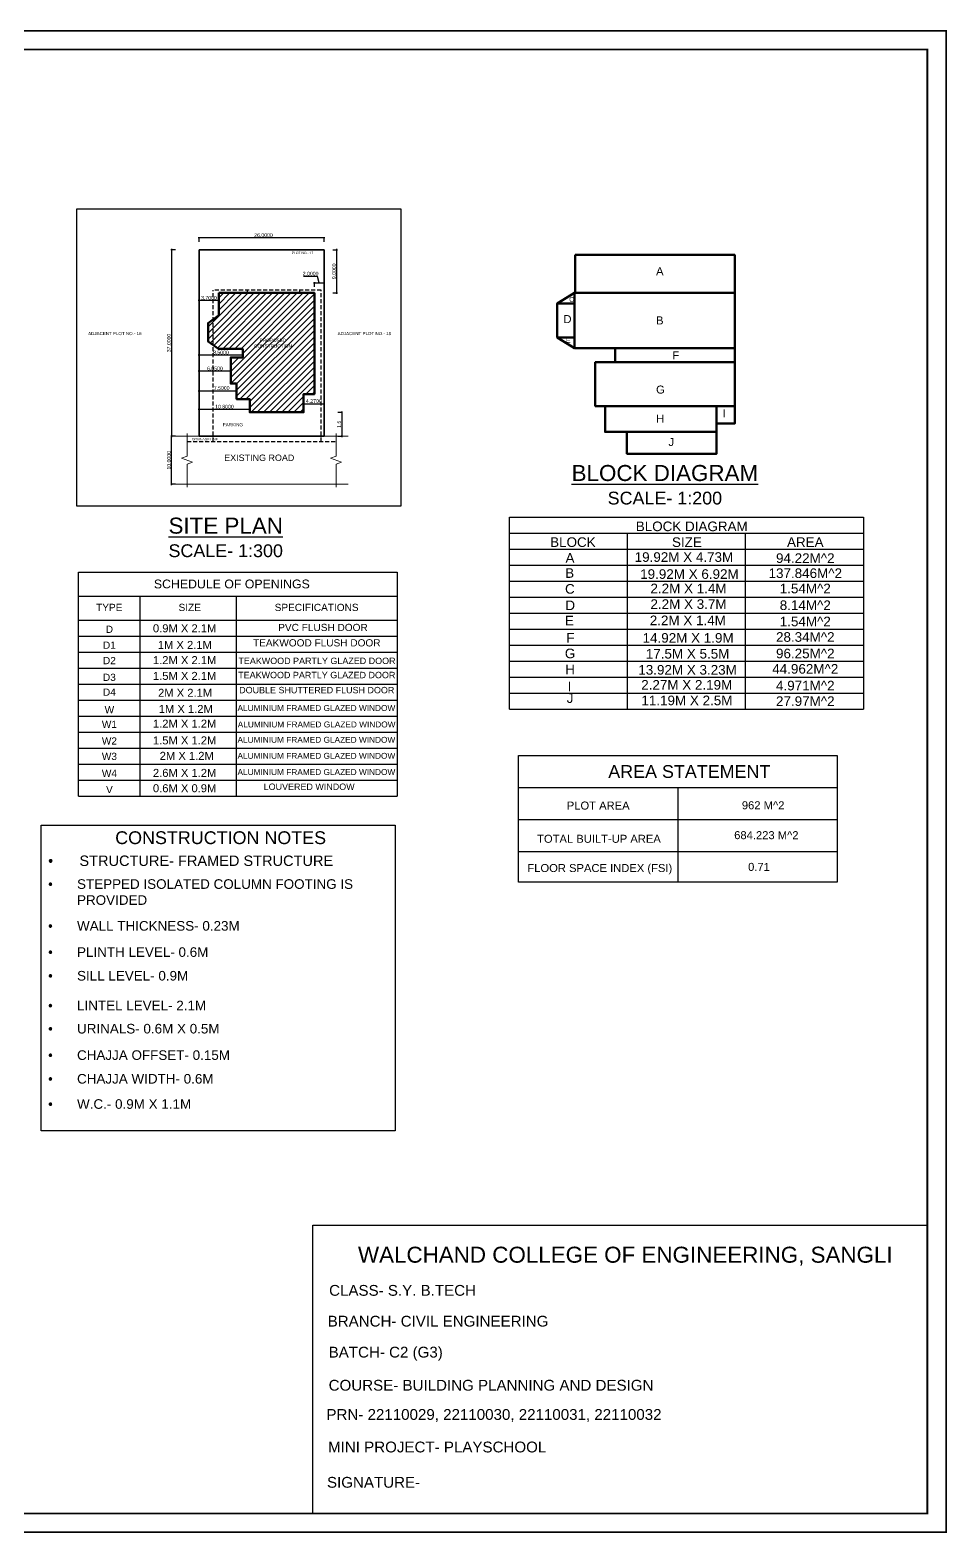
# Model space of a CAD drawing. Header units: metres. Extents: x 91 to 222, y -40 to 54.
# Drawn here: x 164.8 to 222, y -39.7 to 54.1 of the extents above; entities that cross this region are included whole.
import ezdxf

# ---------------------------------------------------------------- set-up
doc = ezdxf.new("R2010")
doc.units = ezdxf.units.M
doc.header["$MEASUREMENT"] = 0
doc.linetypes.add('DASHED', pattern=[0.75, 0.5, -0.25])
for name, color, linetype, lineweight in [('col', 1, 'Continuous', 35), ('DIM', 246, 'Continuous', 13), ('ELE', 11, 'Continuous', 9), ('wall', 7, 'Continuous', 50)]:
    doc.layers.add(name, color=color, linetype=linetype, lineweight=lineweight)
doc.layers.add('S-TITLE LINE THICK', color=6, linetype='Continuous')
doc.layers.add('Text', color=7, linetype='Continuous')
doc.styles.add('Arial_regular', font='arial.ttf', dxfattribs={"width": 0.8})
doc.styles.get("Standard").update_dxf_attribs({"font": 'arial.ttf'})
doc.dimstyles.new('STANDARD$0', dxfattribs={"dimscale": 0, "dimtxt": 0.23, "dimasz": 0.1, "dimexe": 0.05, "dimexo": 0.1, "dimgap": 0.05, "dimtad": 1, "dimdsep": 46, "dimtxsty": 'Arial_regular', "dimblk": 'ARCHTICK', "dimcen": 0.2, "dimdle": 0.05, "dimclrd": 256, "dimclre": 256, "dimadec": 1, "dimazin": 0, "dimtfac": 1, "dimtofl": 0, "dimtmove": 1, "dimatfit": 2, "dimldrblk": 'OBLIQUE', "dimfxl": 0.25, "dimfxlon": 1, "dimtolj": 1, "dimtzin": 0, "dimarcsym": 0})

# ---------------------------------------------------------------- blocks, each defined once
blk = doc.blocks.new('_ArchTick')
at = {"color": 0, "linetype": 'ByBlock', "const_width": 0.15}
blk.add_lwpolyline([(-0.5, -0.5), (0.5, 0.5)], dxfattribs=at)
blk = doc.blocks.new('*D57')
at = {"layer": 'Defpoints', "color": 0, "transparency": 16777216}
for p in [(175.347, 41.163), (175.347, 40.42), (183.147, 40.42)]:
    blk.add_point(p, dxfattribs=at)
at = {"layer": 'DIM', "lineweight": -2, "transparency": 16777216}
for p, q in [((183.197, 41.163), (175.297, 41.163)), ((175.347, 40.913), (175.347, 41.213)), ((183.147, 40.913), (183.147, 41.213))]:
    blk.add_line(p, q, dxfattribs=at)
at = {"layer": 'DIM', "lineweight": -2, "transparency": 16777216, "xscale": 0.1, "yscale": 0.1, "zscale": 0.1, "rotation": 180}
blk.add_blockref('_ArchTick', (175.347, 41.163), dxfattribs=at)
at = {"layer": 'DIM', "lineweight": -2, "transparency": 16777216, "xscale": 0.1, "yscale": 0.1, "zscale": 0.1}
blk.add_blockref('_ArchTick', (183.147, 41.163), dxfattribs=at)
at = {"layer": 'DIM', "color": 0, "transparency": 16777216, "insert": (179.367, 41.331), "char_height": 0.23, "attachment_point": 5, "style": 'Arial_regular'}
blk.add_mtext('\\A1;26.0000', dxfattribs=at)
blk = doc.blocks.new('_Oblique')
at = {"color": 0, "linetype": 'ByBlock', "lineweight": -2}
blk.add_line((-0.5, -0.5), (0.5, 0.5), dxfattribs=at)
blk = doc.blocks.new('*D58')
at = {"layer": 'Defpoints', "color": 0, "transparency": 16777216}
for p in [(175.347, 40.42), (173.623, 28.768), (175.347, 28.768)]:
    blk.add_point(p, dxfattribs=at)
at = {"layer": 'DIM', "lineweight": -2, "transparency": 16777216}
for p, q in [((173.873, 40.42), (173.573, 40.42)), ((173.623, 40.47), (173.623, 28.718)), ((173.873, 28.768), (173.573, 28.768))]:
    blk.add_line(p, q, dxfattribs=at)
at = {"layer": 'DIM', "lineweight": -2, "transparency": 16777216, "xscale": 0.1, "yscale": 0.1, "zscale": 0.1}
for p, rotation in [((173.623, 40.42), 90), ((173.623, 28.768), 270)]:
    blk.add_blockref('_ArchTick', p, dxfattribs=dict(at, rotation=rotation))
at = {"layer": 'DIM', "color": 0, "transparency": 16777216, "insert": (173.456, 34.594), "char_height": 0.23, "attachment_point": 5, "rotation": 90, "style": 'Arial_regular'}
blk.add_mtext('\\A1;37.0000', dxfattribs=at)
blk = doc.blocks.new('*D59')
at = {"layer": 'Defpoints', "color": 0, "transparency": 16777216}
for p in [(182.547, 37.72), (183.147, 38.347), (183.147, 37.72)]:
    blk.add_point(p, dxfattribs=at)
at = {"layer": 'DIM', "lineweight": -2, "transparency": 16777216}
for p, q in [((182.739, 38.757), (181.872, 38.757)), ((182.847, 38.347), (182.739, 38.757)), ((182.497, 38.347), (183.197, 38.347)), ((182.547, 38.097), (182.547, 38.397)), ((183.147, 38.097), (183.147, 38.397))]:
    blk.add_line(p, q, dxfattribs=at)
at = {"layer": 'DIM', "lineweight": -2, "transparency": 16777216, "xscale": 0.1, "yscale": 0.1, "zscale": 0.1, "rotation": 180}
blk.add_blockref('_ArchTick', (182.547, 38.347), dxfattribs=at)
at = {"layer": 'DIM', "lineweight": -2, "transparency": 16777216, "xscale": 0.1, "yscale": 0.1, "zscale": 0.1}
blk.add_blockref('_ArchTick', (183.147, 38.347), dxfattribs=at)
at = {"layer": 'DIM', "color": 0, "transparency": 16777216, "insert": (182.306, 38.925), "char_height": 0.23, "attachment_point": 5, "style": 'Arial_regular'}
blk.add_mtext('\\A1;2.0000', dxfattribs=at)
blk = doc.blocks.new('*D60')
at = {"layer": 'Defpoints', "color": 0, "transparency": 16777216}
for p in [(181.866, 30.268), (181.866, 28.768), (184.253, 28.768)]:
    blk.add_point(p, dxfattribs=at)
at = {"layer": 'DIM', "lineweight": -2, "transparency": 16777216}
for p, q in [((184.003, 30.268), (184.303, 30.268)), ((184.253, 30.318), (184.253, 28.718)), ((184.003, 28.768), (184.303, 28.768))]:
    blk.add_line(p, q, dxfattribs=at)
at = {"layer": 'DIM', "lineweight": -2, "transparency": 16777216, "xscale": 0.1, "yscale": 0.1, "zscale": 0.1}
for p, rotation in [((184.253, 30.268), 90), ((184.253, 28.768), 270)]:
    blk.add_blockref('_ArchTick', p, dxfattribs=dict(at, rotation=rotation))
at = {"layer": 'DIM', "color": 0, "transparency": 16777216, "insert": (184.085, 29.518), "char_height": 0.23, "attachment_point": 5, "rotation": 90, "style": 'Arial_regular'}
blk.add_mtext('\\A1;1.5', dxfattribs=at)
blk = doc.blocks.new('*D61')
at = {"layer": 'Defpoints', "color": 0, "transparency": 16777216}
for p in [(181.866, 30.834), (183.147, 30.834), (183.147, 30.802)]:
    blk.add_point(p, dxfattribs=at)
at = {"layer": 'DIM', "lineweight": -2, "transparency": 16777216}
for p, q in [((181.816, 30.802), (183.197, 30.802)), ((181.866, 30.802), (181.866, 30.752)), ((183.147, 30.802), (183.147, 30.752))]:
    blk.add_line(p, q, dxfattribs=at)
at = {"layer": 'DIM', "lineweight": -2, "transparency": 16777216, "xscale": 0.1, "yscale": 0.1, "zscale": 0.1, "rotation": 180}
blk.add_blockref('_ArchTick', (181.866, 30.802), dxfattribs=at)
at = {"layer": 'DIM', "lineweight": -2, "transparency": 16777216, "xscale": 0.1, "yscale": 0.1, "zscale": 0.1}
blk.add_blockref('_ArchTick', (183.147, 30.802), dxfattribs=at)
at = {"layer": 'DIM', "color": 0, "transparency": 16777216, "insert": (182.507, 30.969), "char_height": 0.23, "attachment_point": 5, "style": 'Arial_regular'}
blk.add_mtext('\\A1;4.2700', dxfattribs=at)
blk = doc.blocks.new('*D62')
at = {"layer": 'Defpoints', "color": 0, "transparency": 16777216}
for p in [(175.347, 30.448), (175.347, 30.268), (178.509, 30.268)]:
    blk.add_point(p, dxfattribs=at)
at = {"layer": 'DIM', "lineweight": -2, "transparency": 16777216}
for p, q in [((178.559, 30.448), (175.297, 30.448)), ((175.347, 30.368), (175.347, 30.498)), ((178.509, 30.368), (178.509, 30.498))]:
    blk.add_line(p, q, dxfattribs=at)
at = {"layer": 'DIM', "lineweight": -2, "transparency": 16777216, "xscale": 0.1, "yscale": 0.1, "zscale": 0.1, "rotation": 180}
blk.add_blockref('_ArchTick', (175.347, 30.448), dxfattribs=at)
at = {"layer": 'DIM', "lineweight": -2, "transparency": 16777216, "xscale": 0.1, "yscale": 0.1, "zscale": 0.1}
blk.add_blockref('_ArchTick', (178.509, 30.448), dxfattribs=at)
at = {"layer": 'DIM', "color": 0, "transparency": 16777216, "insert": (176.928, 30.616), "char_height": 0.23, "attachment_point": 5, "style": 'Arial_regular'}
blk.add_mtext('\\A1;10.8000', dxfattribs=at)
blk = doc.blocks.new('*D63')
at = {"layer": 'Defpoints', "color": 0, "transparency": 16777216}
for p in [(175.347, 31.587), (175.347, 31.572), (177.69, 31.572)]:
    blk.add_point(p, dxfattribs=at)
at = {"layer": 'DIM', "lineweight": -2, "transparency": 16777216}
for p, q in [((177.74, 31.587), (175.297, 31.587)), ((175.347, 31.587), (175.347, 31.637)), ((177.69, 31.587), (177.69, 31.637))]:
    blk.add_line(p, q, dxfattribs=at)
at = {"layer": 'DIM', "lineweight": -2, "transparency": 16777216, "xscale": 0.1, "yscale": 0.1, "zscale": 0.1, "rotation": 180}
blk.add_blockref('_ArchTick', (175.347, 31.587), dxfattribs=at)
at = {"layer": 'DIM', "lineweight": -2, "transparency": 16777216, "xscale": 0.1, "yscale": 0.1, "zscale": 0.1}
blk.add_blockref('_ArchTick', (177.69, 31.587), dxfattribs=at)
at = {"layer": 'DIM', "color": 0, "transparency": 16777216, "insert": (176.757, 31.78), "char_height": 0.23, "attachment_point": 5, "style": 'Arial_regular'}
blk.add_mtext('\\A1;7.5000', dxfattribs=at)
blk = doc.blocks.new('*D64')
at = {"layer": 'Defpoints', "color": 0, "transparency": 16777216}
for p in [(175.347, 32.875), (177.321, 32.875), (175.347, 32.832)]:
    blk.add_point(p, dxfattribs=at)
at = {"layer": 'DIM', "lineweight": -2, "transparency": 16777216}
for p, q in [((177.371, 32.832), (175.297, 32.832)), ((175.347, 32.832), (175.347, 32.782)), ((177.321, 32.832), (177.321, 32.782))]:
    blk.add_line(p, q, dxfattribs=at)
at = {"layer": 'DIM', "lineweight": -2, "transparency": 16777216, "xscale": 0.1, "yscale": 0.1, "zscale": 0.1, "rotation": 180}
blk.add_blockref('_ArchTick', (175.347, 32.832), dxfattribs=at)
at = {"layer": 'DIM', "lineweight": -2, "transparency": 16777216, "xscale": 0.1, "yscale": 0.1, "zscale": 0.1}
blk.add_blockref('_ArchTick', (177.321, 32.832), dxfattribs=at)
at = {"layer": 'DIM', "color": 0, "transparency": 16777216, "insert": (176.334, 32.999), "char_height": 0.23, "attachment_point": 5, "style": 'Arial_regular'}
blk.add_mtext('\\A1;6.0500', dxfattribs=at)
blk = doc.blocks.new('*D65')
at = {"layer": 'Defpoints', "color": 0, "transparency": 16777216}
for p in [(175.347, 33.835), (175.347, 33.83), (178.071, 33.83)]:
    blk.add_point(p, dxfattribs=at)
at = {"layer": 'DIM', "lineweight": -2, "transparency": 16777216}
for p, q in [((178.121, 33.835), (175.297, 33.835)), ((175.347, 33.835), (175.347, 33.885)), ((178.071, 33.835), (178.071, 33.885))]:
    blk.add_line(p, q, dxfattribs=at)
at = {"layer": 'DIM', "lineweight": -2, "transparency": 16777216, "xscale": 0.1, "yscale": 0.1, "zscale": 0.1, "rotation": 180}
blk.add_blockref('_ArchTick', (175.347, 33.835), dxfattribs=at)
at = {"layer": 'DIM', "lineweight": -2, "transparency": 16777216, "xscale": 0.1, "yscale": 0.1, "zscale": 0.1}
blk.add_blockref('_ArchTick', (178.071, 33.835), dxfattribs=at)
at = {"layer": 'DIM', "color": 0, "transparency": 16777216, "insert": (176.709, 34.003), "char_height": 0.23, "attachment_point": 5, "style": 'Arial_regular'}
blk.add_mtext('\\A1;8.5000', dxfattribs=at)
blk = doc.blocks.new('*D66')
at = {"layer": 'Defpoints', "color": 0, "transparency": 16777216}
for p in [(175.347, 37.72), (176.571, 37.72), (175.347, 37.247)]:
    blk.add_point(p, dxfattribs=at)
at = {"layer": 'DIM', "lineweight": -2, "transparency": 16777216}
for p, q in [((176.621, 37.247), (175.297, 37.247)), ((175.347, 37.497), (175.347, 37.197)), ((176.571, 37.497), (176.571, 37.197))]:
    blk.add_line(p, q, dxfattribs=at)
at = {"layer": 'DIM', "lineweight": -2, "transparency": 16777216, "xscale": 0.1, "yscale": 0.1, "zscale": 0.1, "rotation": 180}
blk.add_blockref('_ArchTick', (175.347, 37.247), dxfattribs=at)
at = {"layer": 'DIM', "lineweight": -2, "transparency": 16777216, "xscale": 0.1, "yscale": 0.1, "zscale": 0.1}
blk.add_blockref('_ArchTick', (176.571, 37.247), dxfattribs=at)
at = {"layer": 'DIM', "color": 0, "transparency": 16777216, "insert": (175.959, 37.415), "char_height": 0.23, "attachment_point": 5, "style": 'Arial_regular'}
blk.add_mtext('\\A1;3.7000', dxfattribs=at)
blk = doc.blocks.new('*D67')
at = {"layer": 'Defpoints', "color": 0, "transparency": 16777216}
for p in [(180.243, 40.42), (183.94, 40.42), (180.243, 37.72)]:
    blk.add_point(p, dxfattribs=at)
at = {"layer": 'DIM', "lineweight": -2, "transparency": 16777216}
for p, q in [((183.69, 40.42), (183.99, 40.42)), ((183.94, 37.67), (183.94, 40.47)), ((183.69, 37.72), (183.99, 37.72))]:
    blk.add_line(p, q, dxfattribs=at)
at = {"layer": 'DIM', "lineweight": -2, "transparency": 16777216, "xscale": 0.1, "yscale": 0.1, "zscale": 0.1}
for p, rotation in [((183.94, 40.42), 90), ((183.94, 37.72), 270)]:
    blk.add_blockref('_ArchTick', p, dxfattribs=dict(at, rotation=rotation))
at = {"layer": 'DIM', "color": 0, "transparency": 16777216, "insert": (183.772, 39.07), "char_height": 0.23, "attachment_point": 5, "rotation": 90, "style": 'Arial_regular'}
blk.add_mtext('\\A1;9.0000', dxfattribs=at)
blk = doc.blocks.new('*D68')
at = {"layer": 'Defpoints', "color": 0, "transparency": 16777216}
for p in [(173.623, 28.768), (176.769, 28.768), (176.769, 25.768)]:
    blk.add_point(p, dxfattribs=at)
at = {"layer": 'DIM', "lineweight": -2, "transparency": 16777216}
for p, q in [((173.873, 28.768), (173.573, 28.768)), ((173.623, 25.718), (173.623, 28.818)), ((173.873, 25.768), (173.573, 25.768))]:
    blk.add_line(p, q, dxfattribs=at)
at = {"layer": 'DIM', "lineweight": -2, "transparency": 16777216, "xscale": 0.1, "yscale": 0.1, "zscale": 0.1}
for p, rotation in [((173.623, 28.768), 90), ((173.623, 25.768), 270)]:
    blk.add_blockref('_ArchTick', p, dxfattribs=dict(at, rotation=rotation))
at = {"layer": 'DIM', "color": 0, "transparency": 16777216, "insert": (173.456, 27.268), "char_height": 0.23, "attachment_point": 5, "rotation": 90, "style": 'Arial_regular'}
blk.add_mtext('\\A1;10.0000', dxfattribs=at)

msp = doc.modelspace()

# ---------------------------------------------------------------- hatches: boundary and pattern name
at = {"layer": 'ELE'}
h = msp.add_hatch(dxfattribs=at)
h.set_pattern_fill('ANSI31', color=8, scale=2.16)
h.set_pattern_definition([(45, (204.52572, 42.45448), (-0.1909188, 0.1909188), [])])
h.paths.add_polyline_path([(178.071, 34.225), (178.071, 33.694), (177.321, 33.694), (177.321, 32.056), (177.69, 32.056), (177.69, 31.087), (178.509, 31.087), (178.509, 30.268), (181.866, 30.268), (181.866, 31.399), (182.547, 31.399), (182.547, 37.72), (176.571, 37.72), (176.571, 36.301), (176.549, 36.301), (175.902, 35.839), (175.902, 34.688), (176.549, 34.225)])
h.paths.add_polyline_path([(178.729, 34.181), (181.197, 34.181), (181.197, 34.968), (178.729, 34.968)], flags=24)

# ---------------------------------------------------------------- linework, layer by layer
at = {"linetype": 'DASHED', "ltscale": 0.5}
for p, q in [((182.962, 37.899), (176.221, 37.899)), ((176.221, 28.448), (176.221, 37.899)), ((182.962, 28.448), (182.962, 37.899)), ((174.597, 28.448), (183.897, 28.448))]:
    msp.add_line(p, q, dxfattribs=at)
at = {"linetype": 'DASHED', "ltscale": 0.2}
for p, q in [((178.342, 37.899), (178.342, 37.72)), ((181.621, 37.899), (181.621, 37.72))]:
    msp.add_line(p, q, dxfattribs=at)
at = {"color": 8}
for p, q in [((194.727, 23.711), (216.825, 23.711)), ((194.727, 11.711), (194.727, 23.711)), ((216.825, 23.711), (216.825, 11.711)), ((194.727, 22.711), (216.825, 22.711)), ((202.093, 11.711), (202.093, 22.711)), ((209.459, 11.711), (209.459, 22.711)), ((194.727, 21.711), (216.825, 21.711)), ((194.727, 20.711), (216.825, 20.711)), ((167.809, 20.285), (187.708, 20.285)), ((167.809, 6.285), (167.809, 20.285)), ((187.708, 20.285), (187.708, 6.285)), ((167.809, 18.785), (187.708, 18.785)), ((171.674, 6.285), (171.674, 18.785)), ((177.674, 6.285), (177.674, 18.785)), ((194.727, 19.711), (216.825, 19.711)), ((194.727, 18.711), (216.825, 18.711)), ((167.809, 17.285), (187.708, 17.285)), ((194.727, 17.711), (216.825, 17.711)), ((167.809, 16.285), (187.708, 16.285)), ((194.727, 16.711), (216.825, 16.711)), ((167.809, 15.285), (187.708, 15.285)), ((194.727, 15.711), (216.825, 15.711)), ((167.809, 14.285), (187.708, 14.285)), ((194.727, 14.711), (216.825, 14.711)), ((167.809, 13.285), (187.708, 13.285)), ((194.727, 13.711), (216.825, 13.711)), ((167.809, 12.285), (187.708, 12.285)), ((194.727, 12.711), (216.825, 12.711)), ((167.809, 11.285), (187.708, 11.285)), ((194.727, 11.711), (216.825, 11.711)), ((167.809, 10.285), (187.708, 10.285)), ((167.809, 9.285), (187.708, 9.285)), ((195.277, 8.829), (215.176, 8.829)), ((195.277, 0.906), (195.277, 8.829)), ((215.176, 8.829), (215.176, 0.906)), ((167.809, 8.285), (187.708, 8.285)), ((167.809, 7.285), (187.708, 7.285)), ((195.277, 6.829), (215.176, 6.829)), ((205.227, 6.829), (205.227, 0.906)), ((167.809, 6.285), (187.708, 6.285)), ((195.277, 4.829), (215.176, 4.829)), ((195.277, 2.829), (215.176, 2.829)), ((215.176, 0.906), (195.277, 0.906))]:
    msp.add_line(p, q, dxfattribs=at)
msp.add_lwpolyline([(167.713, 42.969), (187.946, 42.969), (187.946, 24.396), (167.713, 24.396)], close=True)
for points in [[(165.485, 4.48), (187.583, 4.48), (187.583, -14.62), (165.485, -14.62)], [(182.456, -20.512), (220.806, -20.512), (220.806, -38.517), (182.456, -38.517)]]:
    msp.add_lwpolyline(points, close=True, dxfattribs=at)
at = {"layer": 'col'}
for p, q in [((175.347, 40.42), (183.147, 40.42)), ((175.347, 40.42), (175.347, 28.768)), ((183.147, 40.42), (183.147, 28.768)), ((175.347, 28.768), (183.147, 28.768))]:
    msp.add_line(p, q, dxfattribs=at)
at = {"layer": 'ELE'}
for p, q in [((175.347, 28.768), (173.847, 28.768)), ((183.147, 28.768), (184.647, 28.768)), ((175.347, 25.768), (173.847, 25.768)), ((175.347, 25.768), (183.147, 25.768)), ((183.147, 25.768), (184.647, 25.768))]:
    msp.add_line(p, q, dxfattribs=at)
at = {"layer": 'ELE', "linetype": 'Continuous'}
for points in [[(174.597, 28.948), (174.597, 27.518), (174.254, 27.393), (174.941, 27.143), (174.597, 27.018), (174.597, 25.588)], [(183.897, 28.948), (183.897, 27.518), (183.554, 27.393), (184.241, 27.143), (183.897, 27.018), (183.897, 25.588)]]:
    msp.add_lwpolyline(points, dxfattribs=at)
at = {"layer": 'S-TITLE LINE THICK', "const_width": 0.108}
for points in [[(221.974, -39.685), (91.237, -39.685), (91.237, 54.088), (221.974, 54.088)], [(220.806, -38.517), (92.404, -38.517), (92.404, 52.921), (220.806, 52.921)]]:
    msp.add_lwpolyline(points, close=True, dxfattribs=at)
at = {"layer": 'wall'}
for p, q in [((198.79, 37.732), (198.79, 34.272)), ((198.822, 37.732), (208.782, 37.732)), ((197.707, 37.066), (198.79, 37.066)), ((197.707, 34.938), (198.79, 34.938)), ((201.322, 34.272), (208.782, 34.272)), ((201.322, 33.387), (208.782, 33.387)), ((200.687, 30.657), (208.782, 30.657)), ((207.647, 29.562), (207.647, 30.657)), ((202.052, 29.042), (207.647, 29.042))]:
    msp.add_line(p, q, dxfattribs=at)
for points in [[(198.822, 40.097), (208.782, 40.097), (208.782, 29.562), (207.647, 29.562), (207.647, 27.677), (202.052, 27.677), (202.052, 29.042), (200.687, 29.042), (200.687, 30.657), (200.072, 30.657), (200.072, 33.387), (201.322, 33.387), (201.322, 34.272), (198.79, 34.272), (197.707, 34.938), (197.707, 37.066), (198.79, 37.732), (198.822, 37.732)], [(176.571, 37.72), (182.547, 37.72), (182.547, 31.399), (181.866, 31.399), (181.866, 30.268), (178.509, 30.268), (178.509, 31.087), (177.69, 31.087), (177.69, 32.056), (177.321, 32.056), (177.321, 33.694), (178.071, 33.694), (178.071, 34.225), (176.549, 34.225), (175.902, 34.688), (175.902, 35.839), (176.549, 36.301), (176.571, 36.301)]]:
    msp.add_lwpolyline(points, close=True, dxfattribs=at)

# ---------------------------------------------------------------- texts
at = {"layer": 'Text'}
msp.add_text('WALCHAND COLLEGE OF ENGINEERING, SANGLI', height=1, dxfattribs=at).set_placement((185.264, -22.858))
at = {"layer": 'Text', "attachment_point": 1}
for s, insert, char_height, width in [('PLOT NO.- 17', (181.131, 40.296), 0.15, 1.92085), ('A', (203.873, 39.328), 0.5, 1.99625), ('C', (198.446, 37.466), 0.3, 1.99625), ('D', (198.09, 36.335), 0.5, 1.99625), ('B', (203.873, 36.254), 0.5, 1.99625), ('ADJACENT PLOT NO.- 16', (168.419, 35.285), 0.2, 3.70859), ('ADJACENT PLOT NO.- 18', (183.995, 35.285), 0.2, 3.70859), ('E', (198.248, 34.915), 0.3, 1.99625), ('F', (204.892, 34.076), 0.5, 1.99625), ('G', (203.873, 31.934), 0.5, 1.99625), ('H', (203.873, 30.125), 0.5, 1.99625), ('I', (208.029, 30.445), 0.5, 1.99625), ('PARKING', (176.821, 29.59), 0.2, 2.53975), ('DRAINAGE LINE', (174.901, 28.655), 0.15, 2.43688), ('J', (204.646, 28.658), 0.5, 1.99625), ('0.9M X 2.1M', (172.464, 17.022), 0.5, 5.3645), ('1M X 2.1M', (172.768, 15.982), 0.5, 5.3645), ('1.2M X 2.1M', (172.464, 15.033), 0.5, 5.3645), ('1.5M X 2.1M', (172.464, 14.048), 0.5, 5.3645), ('2M X 2.1M', (172.784, 12.992), 0.5, 5.3645), ('1M X 1.2M', (172.826, 11.981), 0.5, 5.3645), ('1.2M X 1.2M', (172.464, 11.063), 0.5, 5.3645), ('1.5M X 1.2M', (172.464, 10.02), 0.5, 5.3645), ('2M X 1.2M', (172.887, 9.054), 0.5, 5.3645), ('2.6M X 1.2M', (172.464, 7.989), 0.5, 5.3645), ('0.6M X 0.9M', (172.464, 7.031), 0.5, 5.3645), ('LOUVERED WINDOW', (179.376, 7.075), 0.4, 6.39435), ('684.223 M^ 2', (208.748, 4.099), 0.5, 7.69655), ('CLASS- S.Y. B.TECH', (183.462, -24.248), 0.675, 22.76468), ('BRANCH- CIVIL ENGINEERING', (183.373, -26.173), 0.675, 29.04762), ('BATCH- C2 (G3)', (183.434, -28.108), 0.675, 28.79953), ('COURSE- BUILDING PLANNING AND DESIGN', (183.433, -30.175), 0.675, 29.65031), ('PRN- 22110029, 22110030, 22110031, 22110032', (183.295, -32.001), 0.675, 30.3632), ('MINI PROJECT- PLAYSCHOOL', (183.398, -34.033), 0.675, 29.19131), ('SIGNATURE-', (183.329, -36.238), 0.675, 30.20302)]:
    msp.add_mtext(s, dxfattribs=dict(at, insert=insert, char_height=char_height, width=width))
for s, width, gutter_width, heights, insert, char_height in [('\\pxqc;PROPOSED\\PCONSTRUCTION', 2.15307, 0.3, [0], (178.882, 34.863), 0.21), ('\\pxqc;EXISTING ROAD', 4.3626, 1, [0], (176.921, 27.625), 0.4), ('\\pxqc;{\\LBLOCK DIAGRAM}\\P{\\H0.8x;SCALE- 1:200}', 16.89493, 1, [0], (195.974, 26.973), 1), ('\\pxqc;{\\LSITE PLAN\\P\\H0.8x;\\lSCALE- 1:300}', 16.89493, 1, [0], (168.56, 23.684), 1), ('\\pxqc;BLOCK DIAGRAM', 12.31552, 1, [0], (199.941, 23.44), 0.6), ('\\pxqc;BLOCK', 4.84123, 1, [0], (196.26, 22.454), 0.6), ('\\pxqc;SIZE', 4.84123, 1, [0], (203.376, 22.454), 0.6), ('\\pxqc;AREA', 4.84123, 1, [0], (210.766, 22.454), 0.6), ('\\pxqc;A', 4.84123, 1, [0], (196.079, 21.47), 0.6), ('\\pxqc;19.92M X 4.73M', 6.5413, 1, [0], (202.34, 21.522), 0.6), ('\\pxqc;94.22M^ 2', 4.84123, 1, [0], (210.766, 21.455), 0.6), ('\\pxqc;SCHEDULE OF OPENINGS', 9.8273, 1, [0], (172.476, 19.816), 0.55), ('\\pxqc;B', 4.84123, 1, [0], (196.056, 20.523), 0.6), ('\\pxqc;19.92M X 6.92M', 6.52522, 1, [0], (202.692, 20.46), 0.6), ('\\pxqc;137.846M^ 2', 4.84123, 1, [0], (210.766, 20.513), 0.6), ('\\pxqc;C', 4.84123, 1, [0], (196.072, 19.533), 0.6), ('\\pxqc;2.2M X 1.4M', 7.07476, 1, [0], (202.36, 19.562), 0.6), ('\\pxqc;1.54M^ 2', 4.84123, 1, [0], (210.766, 19.557), 0.6), ('\\pxqc;TYPE', 2.75515, 1, [0], (168.362, 18.302), 0.45), ('\\pxqc;SIZE', 2.75515, 1, [0], (173.385, 18.302), 0.45), ('\\pxqc;SPECIFICATIONS', 2.75515, 1, [0], (181.304, 18.302), 0.45), ('\\pxqc;D', 4.84123, 1, [0], (196.093, 18.505), 0.6), ('\\pxqc;2.2M X 3.7M', 7.07476, 1, [0], (202.36, 18.584), 0.6), ('\\pxqc;8.14M^ 2', 4.84123, 1, [0], (210.766, 18.514), 0.6), ('\\pxqc;D', 1.59676, 1, [0], (168.949, 16.935), 0.45), ('\\pxqc;PVC FLUSH DOOR', 9.11667, 1, [0], (178.519, 17.05), 0.45), ('\\pxqc;E', 4.84123, 1, [0], (196.041, 17.552), 0.6), ('\\pxqc;2.2M X 1.4M', 7.07476, 1, [0], (202.317, 17.567), 0.6), ('\\pxqc;1.54M^ 2', 4.84123, 1, [0], (210.766, 17.499), 0.6), ('\\pxqc;TEAKWOOD FLUSH DOOR', 9.05572, 1, [0], (178.165, 16.089), 0.45), ('\\pxqc;F', 4.84123, 1, [0], (196.108, 16.476), 0.6), ('\\pxqc;14.92M X 1.9M', 6.13014, 1, [0], (202.807, 16.472), 0.6), ('\\pxqc;28.34M^ 2', 4.84123, 1, [0], (210.766, 16.529), 0.6), ('\\pxqc;D1', 1.59676, 1, [0], (168.949, 15.942), 0.45), ('\\pxqc;G', 4.84123, 1, [0], (196.083, 15.501), 0.6), ('\\pxqc;17.5M X 5.5M', 6.09551, 1, [0], (202.792, 15.482), 0.6), ('\\pxqc;96.25M^ 2', 4.84123, 1, [0], (210.766, 15.5), 0.6), ('\\pxqc;D2', 1.59676, 1, [0], (168.949, 14.98), 0.45), ('\\pxqc;TEAKWOOD PARTLY GLAZED DOOR', 11.84291, 1, [0], (176.783, 14.937), 0.4), ('\\pxqc;H', 4.84123, 1, [0], (196.083, 14.501), 0.6), ('\\pxqc;13.92M X 3.23M', 6.13673, 1, [0], (202.77, 14.478), 0.6), ('\\pxqc;44.962M^ 2', 4.84123, 1, [0], (210.766, 14.537), 0.6), ('\\pxqc;D3', 1.59676, 1, [0], (168.949, 13.936), 0.45), ('\\pxqc;TEAKWOOD PARTLY GLAZED DOOR', 11.84291, 1, [0], (176.772, 14.053), 0.4), ('\\pxqc;I', 4.84123, 1, [0], (196.048, 13.439), 0.6), ('\\pxqc;2.27M X 2.19M', 5.67001, 1, [0], (202.951, 13.539), 0.6), ('\\pxqc;4.971M^ 2', 4.84123, 1, [0], (210.766, 13.493), 0.6), ('\\pxqc;D4', 1.59676, 1, [0], (168.949, 13.007), 0.45), ('\\pxqc;DOUBLE SHUTTERED FLUSH DOOR', 10.03439, 1, [0], (177.674, 13.112), 0.4), ('\\pxqc;J', 4.84123, 1, [0], (196.083, 12.711), 0.6), ('\\pxqc;11.19M X 2.5M', 6.127, 1, [0], (202.733, 12.567), 0.6), ('\\pxqc;27.97M^ 2', 4.84123, 1, [0], (210.766, 12.521), 0.6), ('\\pxqc;W', 1.59676, 1, [0], (168.949, 11.909), 0.45), ('\\pxqc;ALUMINIUM FRAMED GLAZED WINDOW', 10.86401, 1, [0], (177.236, 11.976), 0.37), ('\\pxqc;W1', 1.59676, 1, [0], (168.949, 10.997), 0.45), ('\\pxqc;ALUMINIUM FRAMED GLAZED WINDOW', 10.86401, 1, [0], (177.25, 10.949), 0.37), ('\\pxqc;W2', 1.59676, 1, [0], (168.949, 9.959), 0.45), ('\\pxqc;ALUMINIUM FRAMED GLAZED WINDOW', 10.86401, 1, [0], (177.236, 9.99), 0.37), ('\\pxqc;W3', 1.59676, 1, [0], (168.949, 8.997), 0.45), ('\\pxqc;ALUMINIUM FRAMED GLAZED WINDOW', 10.86401, 1, [0], (177.236, 8.99), 0.37), ('\\pxqc;W4', 1.59676, 1, [0], (168.949, 7.932), 0.45), ('\\pxqc;ALUMINIUM FRAMED GLAZED WINDOW', 10.86401, 1, [0], (177.236, 7.976), 0.37), ('\\pxqc;AREA STATEMENT', 15.37487, 1, [0], (198.26, 8.226), 0.8), ('\\pxqc;V', 1.59676, 1, [0], (168.949, 6.924), 0.45), ('\\pxqc;PLOT AREA', 7.69655, 1, [0], (196.411, 5.949), 0.5), ('\\pxqc;962 M^ 2', 7.69655, 1, [0], (206.708, 5.967), 0.5), ('\\pxqc;CONSTRUCTION NOTES', 14.04053, 1, [0], (169.67, 4.091), 0.8), ('\\pxqc;TOTAL BUILT-UP AREA', 8.01989, 1, [0], (196.297, 3.874), 0.5), ('\\pxi-3,l3,t3;{\\fSymbol|b0|i0|c2|p18;·^I}STRUCTURE- FRAMED STRUCTURE', 22.09791, 1, [0], (165.927, 2.577), 0.65), ('\\pxqc;FLOOR SPACE INDEX (FSI)', 9.49972, 1, [1.765], (195.611, 2.046), 0.5), ('\\pxqc;0.71', 7.69655, 1, [0], (206.447, 2.118), 0.5), ('\\pxi-3,l3,t3;{\\fSymbol|b0|i0|c2|p18;·^I}STEPPED ISOLATED COLUMN FOOTING IS PROVIDED', 21.72163, 1, [0], (165.927, 1.096), 0.6), ('\\pxi-3,l3,t3;{\\fSymbol|b0|i0|c2|p18;·^I}WALL THICKNESS- 0.23M', 21.72177, 1, [0], (165.927, -1.516), 0.6), ('\\pxi-3,l3,t3;{\\fSymbol|b0|i0|c2|p18;·^I}PLINTH LEVEL- 0.6M', 21.68142, 1, [0], (165.927, -3.153), 0.6), ('\\pxi-3,l3,t3;{\\fSymbol|b0|i0|c2|p18;·^I}SILL LEVEL- 0.9M', 21.63919, 1, [0], (165.927, -4.632), 0.6), ('\\pxi-3,l3,t3;{\\fSymbol|b0|i0|c2|p18;·^I}LINTEL LEVEL- 2.1M', 21.55735, 1, [0], (165.927, -6.49), 0.6), ('\\pxi-3,l3,t3;{\\fSymbol|b0|i0|c2|p18;·^I}URINALS- 0.6M X 0.5M', 21.667, 1, [0], (165.927, -7.939), 0.6), ('\\pxi-3,l3,t3;{\\fSymbol|b0|i0|c2|p18;·^I}CHAJJA OFFSET- 0.15M', 21.63722, 1, [0], (165.927, -9.589), 0.6), ('\\pxi-3,l3,t3;{\\fSymbol|b0|i0|c2|p18;·^I}CHAJJA WIDTH- 0.6M', 21.63731, 1, [0], (165.927, -11.069), 0.6), ('\\pxi-3,l3,t3;{\\fSymbol|b0|i0|c2|p18;·^I}W.C.- 0.9M X 1.1M', 21.63813, 1, [0], (165.927, -12.645), 0.6)]:
    msp.add_mtext_dynamic_manual_height_columns(s, width=width, gutter_width=gutter_width, heights=heights, dxfattribs=dict(at, insert=insert, char_height=char_height))

# ---------------------------------------------------------------- dimensions: what is measured, and where the dimension line sits
at = {"layer": 'DIM'}
for base, p1, p2, text, picture, middle in [((175.347, 41.163), (183.147, 40.42), (175.347, 40.42), '26.0000', '*D57', (179.367, 41.163)), ((183.147, 38.347), (182.547, 37.72), (183.147, 37.72), '2.0000', '*D59', (182.689, 38.757)), ((175.347, 33.835), (178.071, 33.83), (175.347, 33.83), '8.5000', '*D65', (176.709, 33.835)), ((175.347, 31.587), (177.69, 31.572), (175.347, 31.572), '7.5000', '*D63', (176.757, 31.613))]:
    dim = msp.add_linear_dim(base=base, p1=p1, p2=p2, text=text, dimstyle='STANDARD$0', override={"dimscale": 1}, dxfattribs=at)
    dim.commit()
    dim.dimension.update_dxf_attribs({"geometry": picture, "text_midpoint": middle, "dimtype": 160})
for base, p1, p2, text, picture, middle in [((173.623, 28.768), (175.347, 40.42), (175.347, 28.768), '37.0000', '*D58', (173.456, 34.594)), ((183.94, 40.42), (180.243, 37.72), (180.243, 40.42), '9.0000', '*D67', (183.772, 39.07)), ((173.623, 28.768), (176.769, 25.768), (176.769, 28.768), '10.0000', '*D68', (173.456, 27.268))]:
    dim = msp.add_linear_dim(base=base, p1=p1, p2=p2, angle=90, text=text, dimstyle='STANDARD$0', override={"dimscale": 1}, dxfattribs=at)
    dim.commit()
    dim.dimension.update_dxf_attribs({"geometry": picture, "text_midpoint": middle})
for base, p1, p2, text, picture, middle in [((175.347, 37.247), (176.571, 37.72), (175.347, 37.72), '3.7000', '*D66', (175.959, 37.415)), ((175.347, 32.832), (177.321, 32.875), (175.347, 32.875), '6.0500', '*D64', (176.334, 32.999)), ((183.147, 30.802), (181.866, 30.834), (183.147, 30.834), '4.2700', '*D61', (182.507, 30.969)), ((175.347, 30.448), (178.509, 30.268), (175.347, 30.268), '10.8000', '*D62', (176.928, 30.616))]:
    dim = msp.add_linear_dim(base=base, p1=p1, p2=p2, text=text, dimstyle='STANDARD$0', override={"dimscale": 1}, dxfattribs=at)
    dim.commit()
    dim.dimension.update_dxf_attribs({"geometry": picture, "text_midpoint": middle})
dim = msp.add_linear_dim(base=(184.253, 28.768), p1=(181.866, 30.268), p2=(181.866, 28.768), angle=90, dimstyle='STANDARD$0', override={"dimscale": 1}, dxfattribs=at)
dim.commit()
dim.dimension.update_dxf_attribs({"geometry": '*D60', "text_midpoint": (184.085, 29.518)})

doc.saveas('drawing.dxf')
